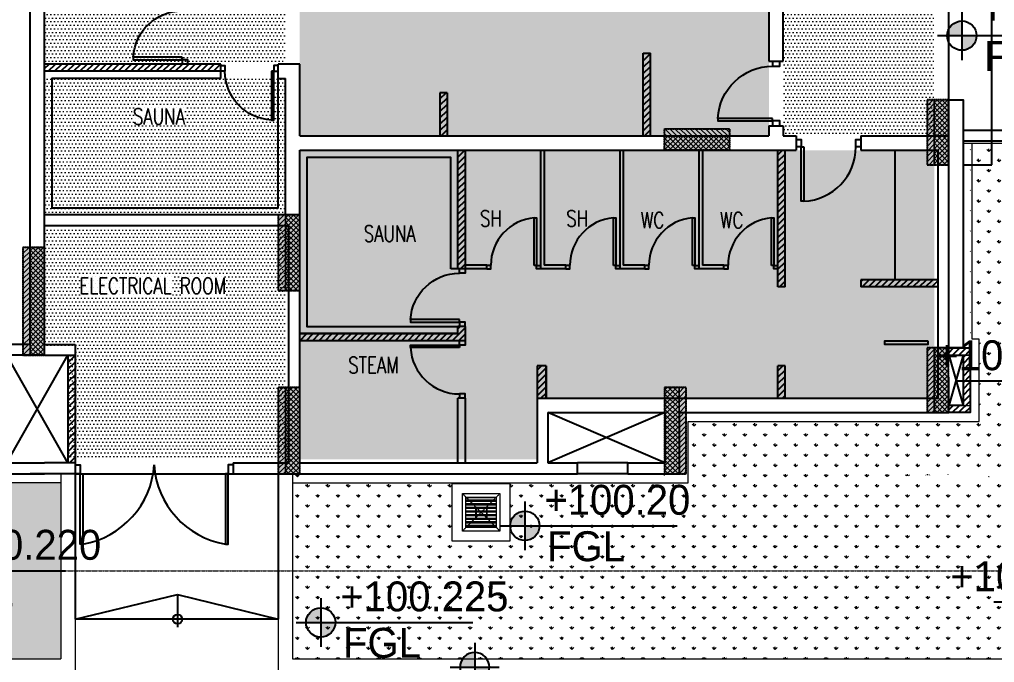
# Model space of a CAD drawing. Header units: millimetres. Extents: x 7964926 to 16080295, y -6277184 to -2986664.
# Drawn here: x 8075113 to 8088674, y -3138886 to -3129940 of the extents above; entities that cross this region are included whole.
import ezdxf

# ---------------------------------------------------------------- set-up
doc = ezdxf.new("R2010")
doc.units = ezdxf.units.MM
doc.header["$LTSCALE"] = 2000
doc.header["$MEASUREMENT"] = 0
for name, pattern in [('( Hidden )', [0.375, 0.25, -0.125]), ('1', [0, 0, 0]), ('DASHED2', [0.375, 0.25, -0.125]), ('HIDDEN', [0.375, 0.25, -0.125])]:
    doc.linetypes.add(name, pattern=pattern)
for name, color, linetype in [('a-AC units', 7, 'Continuous'), ('a-col', 8, 'DASHED2'), ('a-cutout', 8, 'Continuous'), ('a-door', 8, 'Continuous'), ('a-ele 1', 8, 'Continuous'), ('a-glazing', 5, 'Continuous'), ('a-hat col', 252, 'Continuous'), ('a-hatch', 8, 'Continuous'), ('a-hatch wall', 8, 'Continuous'), ('a-stair', 1, 'Continuous'), ('a-text m', 8, 'Continuous'), ('a-wall', 8, 'Continuous'), ('a-wall @100', 252, 'Continuous'), ('a-wall @150', 32, 'Continuous'), ('L-FL', 7, 'Continuous')]:
    doc.layers.add(name, color=color, linetype=linetype)
for name, color, linetype, lineweight in [('L-CHAMBERS', 50, 'Continuous', 5), ('L-CORECUT', 4, 'Continuous', 5), ('L-ELE 1', 24, 'Continuous', 20), ('L-ELE 2', 30, 'Continuous', 15), ('L-ELE 4', 27, 'Continuous', 9), ('L-Paver 400x400', 250, '1', 13), ('L-SHRUBS', 96, 'Continuous', 18), ('STR-Balcony', 250, 'Continuous', 15), ('STR-Capital', 8, 'Continuous', 15), ('STR-Column', 250, 'Continuous', 15), ('STR-Column Hatch', 250, 'Continuous', 15), ('STR-RCC Up Stand', 250, 'Continuous', 15)]:
    doc.layers.add(name, color=color, linetype=linetype, lineweight=lineweight)
doc.styles.add('a-100 txt m', font='romans.shx', dxfattribs={"width": 0.75, "height": 300})
doc.styles.add('Century Gothic', font='GOTHIC.TTF')
doc.styles.get("Standard").update_dxf_attribs({"font": 'romans.shx', "width": 0.75})
pattern_1 = [(45, (1424320.437, 166168.526), (-44.1941738, 44.1941738), [])]
pattern_2 = [(0, (5508973.427, -3585719.17), (25, 50), [0, -50])]
pattern_3 = [(45, (5567526.44, -3630498.786), (-35.3553391, 35.3553391), []), (135, (5567526.44, -3630498.786), (-35.3553391, -35.3553391), [])]
pattern_4 = [(45, (5563976.44, -3631448.786), (-35.3553391, 35.3553391), []), (135, (5563976.44, -3631448.786), (-35.3553391, -35.3553391), [])]
pattern_5 = [(45, (5576551.44, -3628898.786), (-35.3553391, 35.3553391), []), (135, (5576551.44, -3628898.786), (-35.3553391, -35.3553391), [])]
pattern_6 = [(45, (5576551.44, -3632248.786), (-35.3553391, 35.3553391), []), (135, (5576551.44, -3632248.786), (-35.3553391, -35.3553391), [])]
pattern_7 = [(45, (5572801.44, -3633098.786), (-35.3553391, 35.3553391), []), (135, (5572801.44, -3633098.786), (-35.3553391, -35.3553391), [])]
pattern_8 = [(45, (5567526.44, -3633098.786), (-35.3553391, 35.3553391), []), (135, (5567526.44, -3633098.786), (-35.3553391, -35.3553391), [])]
pattern_9 = [(315, (7587247.237, -620275.35), (35.3553391, 35.3553391), []), (45, (7587247.237, -620275.35), (-35.3553391, 35.3553391), [])]
pattern_10 = [(45, (5590363.427, -3520768.836), (-35.3553391, 35.3553391), [])]
pattern_11 = [(45, (5590363.427, -3524118.836), (-35.3553391, 35.3553391), [])]
pattern_12 = [(45, (5586913.427, -3524968.836), (-35.3553391, 35.3553391), [])]
pattern_13 = [(45, (5581338.427, -3524968.836), (-35.3553391, 35.3553391), [])]
pattern_14 = [(45, (5581338.427, -3522368.836), (-35.3553391, 35.3553391), [])]
pattern_15 = [(45, (5577788.427, -3523318.836), (-35.3553391, 35.3553391), [])]
pattern_16 = [(315, (7695377.187, -634087.335), (35.3553391, 35.3553391), [])]

# ---------------------------------------------------------------- blocks, each defined once
blk = doc.blocks.new('basement - column')
at = {"layer": 'a-hat col'}
h = blk.add_hatch(color=256, dxfattribs=at)
h.dxf.hatch_style = 1
h.paths.add_polyline_path([(99950, -44999), (99650, -44999), (99650, -45899), (99950, -45899)])
h = blk.add_hatch(color=256, dxfattribs=at)
h.dxf.hatch_style = 1
h.paths.add_polyline_path([(96000, -45399), (96900, -45399), (96900, -45699), (96000, -45699)])
h = blk.add_hatch(color=256, dxfattribs=at)
h.dxf.hatch_style = 1
h.paths.add_polyline_path([(90925, -46599), (90625, -46599), (90625, -47649), (90925, -47649)])
h = blk.add_hatch(color=256, dxfattribs=at)
h.dxf.hatch_style = 1
h.paths.add_polyline_path([(87375, -47049), (87075, -47049), (87075, -48549), (87375, -48549)])
h = blk.add_hatch(color=256, dxfattribs=at)
h.dxf.hatch_style = 1
h.paths.add_polyline_path([(99950, -48449), (99650, -48449), (99650, -49349), (99950, -49349)])
h = blk.add_hatch(color=256, dxfattribs=at)
h.dxf.hatch_style = 1
h.paths.add_polyline_path([(90925, -48999), (90625, -48999), (90625, -50199), (90925, -50199)])
h = blk.add_hatch(color=256, dxfattribs=at)
h.dxf.hatch_style = 1
h.paths.add_polyline_path([(96300, -48999), (96000, -48999), (96000, -50199), (96300, -50199)])
at = {"layer": 'a-col', "linetype": 'DASHED2', "ltscale": 0.001}
for points in [[(99650, -45899), (99950, -45899), (99950, -44999), (99650, -44999)], [(96000, -45399), (96900, -45399), (96900, -45699), (96000, -45699)], [(90625, -47649), (90925, -47649), (90925, -46599), (90625, -46599)], [(87075, -48549), (87375, -48549), (87375, -47049), (87075, -47049)], [(99650, -49349), (99950, -49349), (99950, -48449), (99650, -48449)], [(90625, -50199), (90925, -50199), (90925, -48999), (90625, -48999)], [(96000, -50199), (96300, -50199), (96300, -48999), (96000, -48999)]]:
    blk.add_lwpolyline(points, close=True, dxfattribs=at)
blk = doc.blocks.new('finish lvl')
h = blk.add_hatch(color=256)
edge = h.paths.add_edge_path()
edge.add_ellipse((0.0378, 0.003), major_axis=(-0.0305, 0.0305), ratio=1, start_angle=-45, end_angle=45)
edge.add_line((-0.0053, 0.003), (0.0378, 0.003))
edge.add_line((0.0378, 0.003), (0.0378, 0.0461))
edge = h.paths.add_edge_path()
edge.add_ellipse((0.0378, 0.003), major_axis=(-0.0305, 0.0305), ratio=1, start_angle=135, end_angle=225)
edge.add_line((0.0809, 0.003), (0.0378, 0.003))
edge.add_line((0.0378, 0.003), (0.0378, -0.0401))
for p, q in [((0.0378, 0.0748), (0.0378, -0.0688)), ((-0.034, 0.003), (0.4857, 0.003))]:
    blk.add_line(p, q)
blk.add_ellipse((0.0378, 0.003), major_axis=(-0.0305, 0.0305), ratio=1, start_param=1.570796326794534, end_param=7.85398163397412)
at = {"layer": 'L-FL'}
for tag, p in [('%%P0.00', (0.1256, 0.0357)), ('FIN.LVL.', (0.1075, -0.103))]:
    blk.add_attdef(tag, p, '', height=0.08, dxfattribs=at)
blk = doc.blocks.new('electrical room_2.2m')
at = {"layer": 'a-door'}
for points in [[(0, 0), (71, 0), (71, -122), (0, -122)], [(2200, 0), (2129, 0), (2129, -122), (2200, -122)]]:
    blk.add_lwpolyline(points, dxfattribs=at)
for points in [[(107, -122), (107, -1100), (71, -1100), (71, -122)], [(2093, -122), (2093, -1100), (2129, -1100), (2129, -122)]]:
    blk.add_lwpolyline(points, close=True, dxfattribs=at)
for centre, radius, start, end in [((-89, 75), 1191, 279.4634, 356.4294), ((2289, 75), 1192, 183.5891, 260.5418)]:
    blk.add_arc(centre, radius, start, end, dxfattribs=at)
blk = doc.blocks.new('DOOR750')
at = {"layer": 'a-door'}
blk.add_lwpolyline([(90025, -229812), (90025, -229150), (90058, -229150), (90058, -229812)], close=True, dxfattribs=at)
for points in [[(89364, -229862), (89420, -229862), (89420, -229812), (89364, -229812)], [(90114, -229862), (90058, -229862), (90058, -229812), (90114, -229812)]]:
    blk.add_lwpolyline(points, dxfattribs=at)
blk.add_arc((90084, -229810), 663, 95.0581, 180.0934, dxfattribs=at)
blk = doc.blocks.new('*U161')
blk.add_line((70, 0), (70, 0))
blk.add_lwpolyline([(795, 100), (795, 859), (830, 859), (830, 100)], close=True)
for points in [[(0, 100), (70, 100), (70, 0), (0, 0)], [(900, 0), (830, 0), (830, 100), (900, 100)]]:
    blk.add_lwpolyline(points)
blk.add_arc((830, 100), 760, 92.6396, 180)
blk = doc.blocks.new('*U163')
blk.add_line((70, 0), (70, 0))
blk.add_lwpolyline([(795, 100), (795, 859), (830, 859), (830, 100)], close=True)
for points in [[(0, 100), (70, 100), (70, 0), (0, 0)], [(900, 0), (830, 0), (830, 100), (900, 100)]]:
    blk.add_lwpolyline(points)
blk.add_arc((830, 100), 760, 92.6396, 180)
blk = doc.blocks.new('*U165')
blk.add_lwpolyline([(705, 80), (705, 759), (740, 759), (740, 80)], close=True)
for points in [[(0, 0), (60, 0), (60, 80), (0, 80)], [(800, 0), (740, 0), (740, 80), (800, 80)]]:
    blk.add_lwpolyline(points)
blk.add_arc((743, 78), 683, 93.153, 179.7973)
blk = doc.blocks.new('block 2')
at = {"layer": 'a-hatch wall'}
h = blk.add_hatch(dxfattribs=at)
h.set_pattern_fill('ANSI31', color=256, scale=500)
h.set_pattern_definition(pattern_1)
h.paths.add_polyline_path([(8161471, -2893755), (8161371, -2893755), (8161371, -2894905), (8161471, -2894905)])
h = blk.add_hatch(dxfattribs=at)
h.set_pattern_fill('ANSI31', color=256, scale=500)
h.set_pattern_definition(pattern_1)
h.paths.add_polyline_path([(8155494, -2893905), (8153044, -2893905), (8153044, -2894005), (8155494, -2894005)])
h = blk.add_hatch(dxfattribs=at)
h.set_pattern_fill('ANSI31', color=256, scale=500)
h.set_pattern_definition(pattern_1)
h.paths.add_polyline_path([(8158644, -2894305), (8158544, -2894305), (8158544, -2894455), (8158544, -2894455), (8158544, -2894905), (8158644, -2894905)])
h = blk.add_hatch(dxfattribs=at)
h.set_pattern_fill('ANSI31', color=256, scale=500)
h.set_pattern_definition(pattern_1)
h.paths.add_polyline_path([(8158894, -2895105), (8158794, -2895105), (8158794, -2896755), (8158894, -2896755)])
h = blk.add_hatch(dxfattribs=at)
h.set_pattern_fill('ANSI31', color=256, scale=500)
h.set_pattern_definition(pattern_1)
h.paths.add_polyline_path([(8163344, -2895105), (8163244, -2895105), (8163244, -2897005), (8163344, -2897005)])
h = blk.add_hatch(dxfattribs=at)
h.set_pattern_fill('ANSI31', color=256, scale=500)
h.set_pattern_definition(pattern_1)
h.paths.add_polyline_path([(8165469, -2896905), (8164399, -2896905), (8164399, -2897005), (8165469, -2897005)])
h = blk.add_hatch(dxfattribs=at)
h.set_pattern_fill('ANSI31', color=256, scale=500)
h.set_pattern_definition(pattern_1)
h.paths.add_polyline_path([(8158894, -2897555), (8158794, -2897555), (8158794, -2897655), (8156594, -2897655), (8156594, -2897755), (8158894, -2897755)])
h = blk.add_hatch(dxfattribs=at)
h.set_pattern_fill('ANSI31', color=256, scale=500)
h.set_pattern_definition(pattern_1)
h.paths.add_polyline_path([(8153469, -2897955), (8153369, -2897955), (8153369, -2899455), (8153469, -2899455)])
h = blk.add_hatch(dxfattribs=at)
h.set_pattern_fill('ANSI31', color=256, scale=500)
h.set_pattern_definition(pattern_1)
h.paths.add_polyline_path([(8165919, -2897855), (8165619, -2897855), (8165619, -2897955), (8165819, -2897955), (8165819, -2898655), (8165619, -2898655), (8165619, -2898755), (8165919, -2898755)])
h = blk.add_hatch(dxfattribs=at)
h.set_pattern_fill('ANSI31', color=256, scale=500)
h.set_pattern_definition(pattern_1)
h.paths.add_polyline_path([(8160019, -2898105), (8159894, -2898105), (8159894, -2898555), (8160019, -2898555)])
h = blk.add_hatch(dxfattribs=at)
h.set_pattern_fill('ANSI31', color=256, scale=500)
h.set_pattern_definition(pattern_1)
h.paths.add_polyline_path([(8163344, -2898105), (8163244, -2898105), (8163244, -2898555), (8163344, -2898555)])
at = {"layer": 'a-col'}
for p, q in [((8165619, -2897855), (8165419, -2897855)), ((8165419, -2897855), (8165419, -2898755)), ((8165619, -2898755), (8165619, -2897855)), ((8165419, -2898755), (8165619, -2898755))]:
    blk.add_line(p, q, dxfattribs=at)
at = {"layer": 'a-cutout', "linetype": 'HIDDEN', "ltscale": 1000}
for p, q in [((8152519, -2899455), (8153369, -2897955)), ((8153369, -2899455), (8152519, -2897955)), ((8165619, -2897955), (8165819, -2898655)), ((8165819, -2897955), (8165619, -2898655)), ((8161669, -2898755), (8160044, -2899455)), ((8161669, -2899455), (8160044, -2898755))]:
    blk.add_line(p, q, dxfattribs=at)
at = {"layer": 'a-door'}
for p, q in [((8161156, -2899455), (8160456, -2899455)), ((8161156, -2899605), (8160456, -2899605))]:
    blk.add_line(p, q, dxfattribs=at)
at = {"layer": 'a-ele 1'}
for p, q in [((8165619, -2894405), (8165619, -2891555)), ((8165619, -2896393), (8165619, -2895305)), ((8165819, -2895505), (8165819, -2897855))]:
    blk.add_line(p, q, dxfattribs=at)
blk.add_lwpolyline([(8165619, -2894405), (8165819, -2894405), (8165819, -2897855), (8165619, -2897855)], close=True, dxfattribs=at)
at = {"layer": 'a-stair', "color": 8}
for p, q in [((8166219, -2895305), (8166219, -2891555)), ((8165819, -2895305), (8166219, -2895305)), ((8153469, -2899605), (8153469, -2901630)), ((8156294, -2899605), (8156294, -2901630)), ((8153469, -2901630), (8154894, -2901286)), ((8154894, -2901286), (8156294, -2901630)), ((8154894, -2901286), (8154894, -2901738)), ((8156294, -2901630), (8153469, -2901630))]:
    blk.add_line(p, q, dxfattribs=at)
at = {"layer": 'a-stair'}
blk.add_circle((8154894, -2901630), 65, dxfattribs=at)
at = {"layer": 'a-wall'}
for p, q in [((8163319, -2893866), (8163319, -2890805)), ((8152844, -2897805), (8152844, -2891005)), ((8153044, -2897955), (8153044, -2891155)), ((8163119, -2892555), (8163119, -2893866)), ((8161371, -2893755), (8161471, -2893755)), ((8161371, -2894905), (8161371, -2893755)), ((8161471, -2894905), (8161471, -2893755)), ((8163119, -2893866), (8163319, -2893866)), ((8155494, -2893905), (8153044, -2893905)), ((8155494, -2894005), (8153044, -2894005)), ((8155494, -2894005), (8155494, -2893905)), ((8156594, -2893905), (8156294, -2893905)), ((8156294, -2894105), (8156294, -2893905)), ((8156594, -2894905), (8156594, -2893905)), ((8156294, -2894105), (8156394, -2894105)), ((8156394, -2896005), (8156394, -2894105)), ((8158644, -2894305), (8158544, -2894305)), ((8158544, -2894305), (8158544, -2894905)), ((8158644, -2894305), (8158644, -2894905)), ((8163119, -2894766), (8163119, -2894905)), ((8163119, -2894766), (8163319, -2894766)), ((8163119, -2894766), (8163119, -2894766)), ((8163319, -2894766), (8163319, -2894905)), ((8156594, -2894905), (8163119, -2894905)), ((8163319, -2894905), (8163499, -2894905)), ((8163499, -2894905), (8163499, -2895105)), ((8164399, -2894905), (8165619, -2894905)), ((8164399, -2894905), (8164399, -2895105)), ((8156594, -2899455), (8156594, -2895105)), ((8156594, -2895105), (8158794, -2895105)), ((8156594, -2895105), (8163499, -2895105)), ((8158794, -2896755), (8158794, -2895105)), ((8163244, -2897005), (8163244, -2895105)), ((8163344, -2897005), (8163344, -2895105)), ((8164399, -2895105), (8165469, -2895105)), ((8165469, -2895105), (8165469, -2898555)), ((8156594, -2896005), (8153044, -2896005)), ((8156444, -2896155), (8153044, -2896155)), ((8156444, -2899455), (8156444, -2896155)), ((8158894, -2896755), (8158794, -2896755)), ((8163344, -2897005), (8163244, -2897005)), ((8164399, -2896905), (8164399, -2897005)), ((8165469, -2896905), (8164399, -2896905)), ((8165469, -2897005), (8164399, -2897005)), ((8158894, -2897555), (8158794, -2897555)), ((8158794, -2897655), (8158794, -2897555)), ((8158894, -2897555), (8158894, -2897755)), ((8158794, -2897655), (8156594, -2897655)), ((8156594, -2897655), (8158794, -2897655)), ((8152844, -2897805), (8152156, -2897805)), ((8153044, -2897805), (8153469, -2897805)), ((8153469, -2897805), (8153469, -2899605)), ((8158894, -2897755), (8156594, -2897755)), ((8153044, -2897955), (8152156, -2897955)), ((8153044, -2897955), (8153469, -2897955)), ((8153369, -2897955), (8153369, -2899455)), ((8165619, -2897955), (8165819, -2897955)), ((8165819, -2897955), (8165819, -2898655)), ((8159894, -2898105), (8159894, -2898555)), ((8160019, -2898105), (8159894, -2898105)), ((8160019, -2898555), (8160019, -2898105)), ((8163344, -2898105), (8163244, -2898105)), ((8163244, -2898555), (8163244, -2898105)), ((8163344, -2898555), (8163344, -2898105)), ((8159894, -2898555), (8160469, -2898555)), ((8159894, -2898555), (8159894, -2899455)), ((8160469, -2898555), (8165469, -2898555)), ((8160044, -2898755), (8160469, -2898755)), ((8160044, -2898755), (8160044, -2899455)), ((8160469, -2898755), (8161669, -2898755)), ((8160469, -2898755), (8161669, -2898755)), ((8161669, -2898755), (8161669, -2899455)), ((8161869, -2898755), (8161869, -2899605)), ((8161869, -2898755), (8165619, -2898755)), ((8165819, -2898655), (8165619, -2898655)), ((8152419, -2899455), (8153044, -2899455)), ((8153469, -2899455), (8153044, -2899455)), ((8155669, -2899455), (8156444, -2899455)), ((8155669, -2899455), (8155669, -2899605)), ((8156594, -2899455), (8159256, -2899455)), ((8159256, -2899455), (8159894, -2899455)), ((8160044, -2899455), (8160456, -2899455)), ((8160456, -2899605), (8160456, -2899455)), ((8161156, -2899455), (8161669, -2899455)), ((8161156, -2899605), (8161156, -2899455)), ((8152419, -2899605), (8153044, -2899605)), ((8153469, -2899605), (8152844, -2899605)), ((8155669, -2899605), (8156394, -2899605)), ((8156394, -2899605), (8159256, -2899605)), ((8159256, -2899605), (8160456, -2899605)), ((8161156, -2899605), (8161869, -2899605))]:
    blk.add_line(p, q, dxfattribs=at)
for points in [[(8158794, -2896755), (8158794, -2895105)], [(8158894, -2895105), (8158894, -2896755)], [(8165619, -2897855), (8165919, -2897855), (8165919, -2898755), (8165619, -2898755)], [(8158794, -2899455), (8158794, -2898555)]]:
    blk.add_lwpolyline(points, dxfattribs=at)
at = {"layer": 'a-wall @100'}
for p, q in [((8159944, -2895105), (8159944, -2896705)), ((8159944, -2895105), (8159944, -2896755)), ((8159994, -2895105), (8159994, -2896705)), ((8161044, -2895105), (8161044, -2896705)), ((8161044, -2895105), (8161044, -2896755)), ((8161094, -2895105), (8161094, -2896705)), ((8162144, -2895105), (8162144, -2896705)), ((8162144, -2895105), (8162144, -2896755)), ((8162194, -2895105), (8162194, -2896705)), ((8164869, -2895105), (8164869, -2896905)), ((8159194, -2896705), (8158894, -2896705)), ((8159194, -2896755), (8159194, -2896705)), ((8160294, -2896705), (8159994, -2896705)), ((8160294, -2896755), (8160294, -2896705)), ((8161394, -2896705), (8161094, -2896705)), ((8161394, -2896755), (8161394, -2896705)), ((8162494, -2896705), (8162194, -2896705)), ((8162494, -2896755), (8162494, -2896705)), ((8159194, -2896755), (8158894, -2896755)), ((8160294, -2896755), (8159944, -2896755)), ((8159984, -2896755), (8159969, -2896755)), ((8161394, -2896755), (8161024, -2896755)), ((8162494, -2896755), (8162144, -2896755)), ((8162184, -2896755), (8162169, -2896755)), ((8160019, -2898105), (8160019, -2898555)), ((8160019, -2898105), (8160019, -2898555)), ((8158894, -2898555), (8158794, -2898555)), ((8156594, -2899455), (8158244, -2899455))]:
    blk.add_line(p, q, dxfattribs=at)
blk.add_lwpolyline([(8165331, -2897755), (8165331, -2897805), (8164731, -2897805), (8164731, -2897755)], close=True, dxfattribs=at)
for points in [[(8158794, -2899455), (8158794, -2898555)], [(8158894, -2898555), (8158894, -2899455)]]:
    blk.add_lwpolyline(points, dxfattribs=at)
at = {"layer": 'a-wall @150'}
for p, q in [((8155494, -2894105), (8155494, -2894005)), ((8158794, -2896755), (8158694, -2896755))]:
    blk.add_line(p, q, dxfattribs=at)
at = {"layer": 'a-wall @150', "color": 8}
for points in [[(8155494, -2894105), (8153144, -2894105), (8153144, -2895905), (8156294, -2895905), (8156294, -2894105)], [(8158694, -2896755), (8158694, -2895205), (8156694, -2895205), (8156694, -2897555), (8158794, -2897555)]]:
    blk.add_lwpolyline(points, dxfattribs=at)
at = {"layer": 'a-door'}
for name, p, xscale, rotation in [('*U165', (8155038, -2893105), -1.000000000000002, 90), ('*U161', (8163269, -2893866), -1.000000000000002, 90), ('*U165', (8155494, -2893925), -1, 180), ('*U165', (8158894, -2896755), -1.000000000000002, 90)]:
    blk.add_blockref(name, p, dxfattribs=dict(at, xscale=xscale, rotation=rotation))
for name, p, rotation in [('*U163', (8164399, -2894955), 180), ('*U165', (8158894, -2898555), 90)]:
    blk.add_blockref(name, p, dxfattribs=dict(at, rotation=rotation))
at = {"layer": 'a-glazing'}
for p in [(8069830, -2666894), (8070930, -2666894), (8072030, -2666894), (8073130, -2666894)]:
    blk.add_blockref('DOOR750', p, dxfattribs=at)
at = {"layer": 'a-hatch'}
blk.add_blockref('electrical room_2.2m', (8153469, -2899483), dxfattribs=at)
blk = doc.blocks.new('CHAMBERS')
at = {"layer": 'L-Paver 400x400', "true_color": 0x636466}
h = blk.add_hatch(dxfattribs=at)
h.set_pattern_fill('ANSI32', color=251, scale=135, angle=315)
h.set_pattern_definition([(0, (0.48, 1.42), (1e-14, 50.625), []), (0, (17.355, -15.46), (1e-14, 50.625), [])])
h.paths.add_polyline_path([(7999084, -3148058), (7998664, -3148058), (7998664, -3148478), (7999084, -3148478)])
at = {"layer": 'L-CHAMBERS', "color": 42}
for points in [[(7999274, -3148668), (7998474, -3148668), (7998474, -3147868), (7999274, -3147868)], [(7999134, -3148528), (7998614, -3148528), (7998614, -3148008), (7999134, -3148008)], [(7999084, -3148478), (7998664, -3148478), (7998664, -3148058), (7999084, -3148058)]]:
    blk.add_lwpolyline(points, close=True, dxfattribs=at)
at = {"layer": 'L-Paver 400x400', "color": 251, "linetype": '( Hidden )', "ltscale": 0.005, "true_color": 0x636466}
for p, q in [((7998614, -3148008), (7999134, -3148528)), ((7998614, -3148528), (7999134, -3148008))]:
    blk.add_line(p, q, dxfattribs=at)

msp = doc.modelspace()

# ---------------------------------------------------------------- hatches: boundary and pattern name
at = {"layer": 'L-SHRUBS'}
h = msp.add_hatch(dxfattribs=at)
h.set_pattern_fill('GRASS', color=256, scale=200)
h.paths.add_polyline_path([(8088461.1, -3135535), (8088336.3, -3135535), (8088336.3, -3136260), (8090236.1, -3136260), (8090236.1, -3131660), (8088336.3, -3131660), (8088336.3, -3134385), (8088461.1, -3134385)])
h = msp.add_hatch(dxfattribs=at)
h.set_pattern_fill('GRASS', color=256, scale=200)
h.paths.add_polyline_path([(8084086.1, -3136385), (8090411.1, -3136260), (8090411.1, -3138285), (8084086.1, -3138285)])
h.paths.add_polyline_path([(8088336.3, -3135535), (8084411.3, -3135535), (8084411.3, -3136385), (8088336.3, -3136260)])
h = msp.add_hatch(dxfattribs=at)
h.set_pattern_fill('GRASS', color=256, scale=200)
h.paths.add_polyline_path([(8071911.3, -3136262.2), (8072011.2, -3136260), (8071911.3, -3136260)])
edge = h.paths.add_edge_path()
edge.add_line((8075686.3, -3136385), (8071911.3, -3136385))
edge.add_line((8071911.3, -3136385), (8071911.3, -3138285))
edge.add_line((8071911.3, -3138285), (8062491.8, -3138285.8))
edge.add_arc((8063780.2, -3137049.1), 1785.8, 223.82513, 270.19278)
edge.add_line((8063786.3, -3138835), (8075686.3, -3138835))
edge.add_line((8075686.3, -3138835), (8075686.3, -3136385))
h.paths.add_polyline_path([(8074223.1, -3137196), (8073423.1, -3137196), (8073423.1, -3136396), (8074223.1, -3136396)], flags=16)
h = msp.add_hatch(dxfattribs=at)
h.set_pattern_fill('GRASS', color=256, scale=200)
h.paths.add_polyline_path([(8081933.5, -3136397.4), (8081933.5, -3137196), (8081133.5, -3137196), (8081133.5, -3136397.4)], flags=16)
h.paths.add_polyline_path([(8084086.3, -3136260), (8084071, -3136396), (8078996, -3136396), (8079011.2, -3136260), (8078911.2, -3136260), (8078911.2, -3138835), (8090111.3, -3138835), (8090111.3, -3138285), (8084086.3, -3138285)])
at = {"layer": 'STR-Balcony', "linetype": 'Continuous'}
h = msp.add_hatch(dxfattribs=at)
h.set_pattern_fill('DOTS', color=256, scale=800, style=0)
h.set_pattern_definition(pattern_2)
h.paths.add_polyline_path([(8075461.1, -3130560), (8078811.1, -3130560), (8078811.1, -3129210), (8075461.1, -3129210)])
h = msp.add_hatch(dxfattribs=at)
h.set_pattern_fill('DOTS', color=256, scale=800, style=0)
h.set_pattern_definition(pattern_2)
h.paths.add_polyline_path([(8075461.1, -3130560), (8078811.1, -3130560), (8078811.1, -3129210), (8075461.1, -3129210)])
h = msp.add_hatch(dxfattribs=at)
h.set_pattern_fill('DOTS', color=256, scale=800, style=0)
h.set_pattern_definition(pattern_2)
h.paths.add_polyline_path([(8085536.1, -3129210), (8079011.1, -3129210), (8079011.1, -3131560), (8085536.1, -3131560)])
h = msp.add_hatch(dxfattribs=at)
h.set_pattern_fill('DOTS', color=256, scale=800, style=0)
h.set_pattern_definition(pattern_2)
h.paths.add_polyline_path([(8085536.1, -3129210), (8079011.1, -3129210), (8079011.1, -3131560), (8085536.1, -3131560)])
h = msp.add_hatch(dxfattribs=at)
h.set_pattern_fill('DOTS', color=256, scale=800, style=0)
h.set_pattern_definition(pattern_2)
h.paths.add_polyline_path([(8087836.1, -3129210), (8085736.1, -3129210), (8085736.1, -3131560), (8087836.1, -3131560)])
h = msp.add_hatch(dxfattribs=at)
h.set_pattern_fill('DOTS', color=256, scale=800, style=0)
h.set_pattern_definition(pattern_2)
h.paths.add_polyline_path([(8087836.1, -3129210), (8085736.1, -3129210), (8085736.1, -3131560), (8087836.1, -3131560)])
h = msp.add_hatch(dxfattribs=at)
h.set_pattern_fill('DOTS', color=256, scale=800, style=0)
h.set_pattern_definition(pattern_2)
h.paths.add_polyline_path([(8075461.1, -3130760), (8078811.1, -3130760), (8078811.1, -3132660), (8075461.1, -3132660)])
h = msp.add_hatch(dxfattribs=at)
h.set_pattern_fill('DOTS', color=256, scale=800, style=0)
h.set_pattern_definition(pattern_2)
h.paths.add_polyline_path([(8075461.1, -3130760), (8078811.1, -3130760), (8078811.1, -3132660), (8075461.1, -3132660)])
h = msp.add_hatch(dxfattribs=at)
h.set_pattern_fill('DOTS', color=256, scale=800, style=0)
h.set_pattern_definition(pattern_2)
h.paths.add_polyline_path([(8079011.1, -3136060), (8082311.1, -3136060), (8082311.1, -3135210), (8079011.1, -3135210)])
h.paths.add_polyline_path([(8079011.1, -3131760), (8087836.1, -3131760), (8087836.1, -3135210), (8079011.1, -3135210)])
h = msp.add_hatch(dxfattribs=at)
h.set_pattern_fill('DOTS', color=256, scale=800, style=0)
h.set_pattern_definition(pattern_2)
h.paths.add_polyline_path([(8079011.1, -3136060), (8082311.1, -3136060), (8082311.1, -3135210), (8079011.1, -3135210)])
h.paths.add_polyline_path([(8079011.1, -3131760), (8087836.1, -3131760), (8087836.1, -3135210), (8079011.1, -3135210)])
h = msp.add_hatch(dxfattribs=at)
h.set_pattern_fill('DOTS', color=256, scale=800, style=0)
h.set_pattern_definition(pattern_2)
h.paths.add_polyline_path([(8075461.1, -3132860), (8078811.1, -3132860), (8078811.1, -3134410), (8075461.1, -3134410)])
h = msp.add_hatch(dxfattribs=at)
h.set_pattern_fill('DOTS', color=256, scale=800, style=0)
h.set_pattern_definition(pattern_2)
h.paths.add_polyline_path([(8075461.1, -3132860), (8078811.1, -3132860), (8078811.1, -3134475.1), (8075461.1, -3134475.1)])
h = msp.add_hatch(dxfattribs=at)
h.set_pattern_fill('DOTS', color=256, scale=800, style=0)
h.set_pattern_definition(pattern_2)
h.paths.add_polyline_path([(8078811.1, -3134468), (8075886.3, -3134468), (8075886.3, -3136060), (8078811.1, -3136060)])
h = msp.add_hatch(dxfattribs=at)
h.set_pattern_fill('DOTS', color=256, scale=800, style=0)
h.set_pattern_definition(pattern_2)
h.paths.add_polyline_path([(8078811.1, -3134610), (8075786.1, -3134610), (8075786.1, -3136060), (8078811.1, -3136060)])
at = {"layer": 'STR-Column Hatch'}
h = msp.add_hatch(dxfattribs=at)
h.set_pattern_fill('ANSI31', color=250, scale=400)
h.set_pattern_definition(pattern_10)
h.paths.add_polyline_path([(8087736.1, -3131960), (8087836.1, -3131960), (8087836.1, -3131060), (8087736.1, -3131060)])
h = msp.add_hatch(dxfattribs=at)
h.set_pattern_fill('ANSI31', color=250, scale=400)
h.set_pattern_definition(pattern_10)
h.paths.add_polyline_path([(8087736.1, -3131960), (8087836.1, -3131960), (8087836.1, -3131060), (8087736.1, -3131060)])
h = msp.add_hatch(dxfattribs=at)
h.set_pattern_fill('ANSI37', color=250, scale=400)
h.set_pattern_definition(pattern_5)
h.paths.add_polyline_path([(8087836.1, -3131960), (8088036.1, -3131960), (8088036.1, -3131060), (8087836.1, -3131060)])
h = msp.add_hatch(dxfattribs=at)
h.set_pattern_fill('ANSI37', color=250, scale=400)
h.set_pattern_definition(pattern_5)
h.paths.add_polyline_path([(8087836.1, -3131960), (8088036.1, -3131960), (8088036.1, -3131060), (8087836.1, -3131060)])
h = msp.add_hatch(dxfattribs=at)
h.set_pattern_fill('ANSI37', color=250, scale=400)
h.set_pattern_definition(pattern_5)
h.paths.add_polyline_path([(8087836.1, -3131960), (8088036.1, -3131960), (8088036.1, -3131060), (8087836.1, -3131060)])
h = msp.add_hatch(dxfattribs=at)
h.set_pattern_fill('ANSI37', color=250, scale=400)
h.set_pattern_definition(pattern_5)
h.paths.add_polyline_path([(8087836.1, -3131960), (8088036.1, -3131960), (8088036.1, -3131060), (8087836.1, -3131060)])
h = msp.add_hatch(dxfattribs=at)
h.set_pattern_fill('ANSI31', color=250, scale=400, angle=-90)
h.set_pattern_definition(pattern_16)
h.paths.add_polyline_path([(8084086.1, -3131460), (8084086.1, -3131560), (8084986.1, -3131560), (8084986.1, -3131460)])
h = msp.add_hatch(dxfattribs=at)
h.set_pattern_fill('ANSI31', color=250, scale=400, angle=-90)
h.set_pattern_definition(pattern_16)
h.paths.add_polyline_path([(8084086.1, -3131460), (8084086.1, -3131560), (8084986.1, -3131560), (8084986.1, -3131460)])
h = msp.add_hatch(dxfattribs=at)
h.set_pattern_fill('ANSI37', color=250, scale=400, angle=-90)
h.set_pattern_definition(pattern_9)
h.paths.add_polyline_path([(8084086.1, -3131560), (8084086.1, -3131760), (8084986.1, -3131760), (8084986.1, -3131560)])
h = msp.add_hatch(dxfattribs=at)
h.set_pattern_fill('ANSI37', color=250, scale=400, angle=-90)
h.set_pattern_definition(pattern_9)
h.paths.add_polyline_path([(8084086.1, -3131560), (8084086.1, -3131760), (8084986.1, -3131760), (8084986.1, -3131560)])
h = msp.add_hatch(dxfattribs=at)
h.set_pattern_fill('ANSI37', color=250, scale=400, angle=-90)
h.set_pattern_definition(pattern_9)
h.paths.add_polyline_path([(8084086.1, -3131560), (8084086.1, -3131760), (8084986.1, -3131760), (8084986.1, -3131560)])
h = msp.add_hatch(dxfattribs=at)
h.set_pattern_fill('ANSI37', color=250, scale=400, angle=-90)
h.set_pattern_definition(pattern_9)
h.paths.add_polyline_path([(8084086.1, -3131560), (8084086.1, -3131760), (8084986.1, -3131760), (8084986.1, -3131560)])
h = msp.add_hatch(dxfattribs=at)
h.set_pattern_fill('ANSI31', color=250, scale=400)
h.set_pattern_definition(pattern_14)
h.paths.add_polyline_path([(8078711.1, -3133710), (8078811.1, -3133710), (8078811.1, -3132660), (8078711.1, -3132660)])
h = msp.add_hatch(dxfattribs=at)
h.set_pattern_fill('ANSI31', color=250, scale=400)
h.set_pattern_definition(pattern_14)
h.paths.add_polyline_path([(8078711.1, -3133710), (8078811.1, -3133710), (8078811.1, -3132660), (8078711.1, -3132660)])
h = msp.add_hatch(dxfattribs=at)
h.set_pattern_fill('ANSI37', color=250, scale=400)
h.set_pattern_definition(pattern_3)
h.paths.add_polyline_path([(8078811.1, -3133710), (8079011.1, -3133710), (8079011.1, -3132660), (8078811.1, -3132660)])
h = msp.add_hatch(dxfattribs=at)
h.set_pattern_fill('ANSI37', color=250, scale=400)
h.set_pattern_definition(pattern_3)
h.paths.add_polyline_path([(8078811.1, -3133710), (8079011.1, -3133710), (8079011.1, -3132660), (8078811.1, -3132660)])
h = msp.add_hatch(dxfattribs=at)
h.set_pattern_fill('ANSI37', color=250, scale=400)
h.set_pattern_definition(pattern_3)
h.paths.add_polyline_path([(8078811.1, -3133710), (8079011.1, -3133710), (8079011.1, -3132660), (8078811.1, -3132660)])
h = msp.add_hatch(dxfattribs=at)
h.set_pattern_fill('ANSI37', color=250, scale=400)
h.set_pattern_definition(pattern_3)
h.paths.add_polyline_path([(8078811.1, -3133710), (8079011.1, -3133710), (8079011.1, -3132660), (8078811.1, -3132660)])
h = msp.add_hatch(dxfattribs=at)
h.set_pattern_fill('ANSI31', color=250, scale=400)
h.set_pattern_definition(pattern_15)
h.paths.add_polyline_path([(8075161.1, -3134610), (8075261.1, -3134610), (8075261.1, -3133110), (8075161.1, -3133110)])
h = msp.add_hatch(dxfattribs=at)
h.set_pattern_fill('ANSI31', color=250, scale=400)
h.set_pattern_definition(pattern_15)
h.paths.add_polyline_path([(8075161.1, -3134610), (8075261.1, -3134610), (8075261.1, -3133110), (8075161.1, -3133110)])
h = msp.add_hatch(dxfattribs=at)
h.set_pattern_fill('ANSI37', color=250, scale=400)
h.set_pattern_definition(pattern_4)
h.paths.add_polyline_path([(8075261.1, -3134610), (8075461.1, -3134610), (8075461.1, -3133110), (8075261.1, -3133110)])
h = msp.add_hatch(dxfattribs=at)
h.set_pattern_fill('ANSI37', color=250, scale=400)
h.set_pattern_definition(pattern_4)
h.paths.add_polyline_path([(8075261.1, -3134610), (8075461.1, -3134610), (8075461.1, -3133110), (8075261.1, -3133110)])
h = msp.add_hatch(dxfattribs=at)
h.set_pattern_fill('ANSI37', color=250, scale=400)
h.set_pattern_definition(pattern_4)
h.paths.add_polyline_path([(8075261.1, -3134610), (8075461.1, -3134610), (8075461.1, -3133110), (8075261.1, -3133110)])
h = msp.add_hatch(dxfattribs=at)
h.set_pattern_fill('ANSI37', color=250, scale=400)
h.set_pattern_definition(pattern_4)
h.paths.add_polyline_path([(8075261.1, -3134610), (8075461.1, -3134610), (8075461.1, -3133110), (8075261.1, -3133110)])
h = msp.add_hatch(dxfattribs=at)
h.set_pattern_fill('ANSI31', color=250, scale=400)
h.set_pattern_definition(pattern_11)
h.paths.add_polyline_path([(8087736.1, -3135410), (8087836.1, -3135410), (8087836.1, -3134510), (8087736.1, -3134510)])
h = msp.add_hatch(dxfattribs=at)
h.set_pattern_fill('ANSI31', color=250, scale=400)
h.set_pattern_definition(pattern_11)
h.paths.add_polyline_path([(8087736.1, -3135410), (8087836.1, -3135410), (8087836.1, -3134510), (8087736.1, -3134510)])
h = msp.add_hatch(dxfattribs=at)
h.set_pattern_fill('ANSI37', color=250, scale=400)
h.set_pattern_definition(pattern_6)
h.paths.add_polyline_path([(8087836.1, -3135410), (8088036.1, -3135410), (8088036.1, -3134510), (8087836.1, -3134510)])
h = msp.add_hatch(dxfattribs=at)
h.set_pattern_fill('ANSI37', color=250, scale=400)
h.set_pattern_definition(pattern_6)
h.paths.add_polyline_path([(8087836.1, -3135410), (8088036.1, -3135410), (8088036.1, -3134510), (8087836.1, -3134510)])
h = msp.add_hatch(dxfattribs=at)
h.set_pattern_fill('ANSI37', color=250, scale=400)
h.set_pattern_definition(pattern_6)
h.paths.add_polyline_path([(8087836.1, -3135410), (8088036.1, -3135410), (8088036.1, -3134510), (8087836.1, -3134510)])
h = msp.add_hatch(dxfattribs=at)
h.set_pattern_fill('ANSI37', color=250, scale=400)
h.set_pattern_definition(pattern_6)
h.paths.add_polyline_path([(8087836.1, -3135410), (8088036.1, -3135410), (8088036.1, -3134510), (8087836.1, -3134510)])
h = msp.add_hatch(dxfattribs=at)
h.set_pattern_fill('ANSI31', color=250, scale=400)
h.set_pattern_definition(pattern_13)
h.paths.add_polyline_path([(8078711.1, -3136260), (8078811.1, -3136260), (8078811.1, -3135060), (8078711.1, -3135060)])
h = msp.add_hatch(dxfattribs=at)
h.set_pattern_fill('ANSI31', color=250, scale=400)
h.set_pattern_definition(pattern_13)
h.paths.add_polyline_path([(8078711.1, -3136260), (8078811.1, -3136260), (8078811.1, -3135060), (8078711.1, -3135060)])
h = msp.add_hatch(dxfattribs=at)
h.set_pattern_fill('ANSI37', color=250, scale=400)
h.set_pattern_definition(pattern_8)
h.paths.add_polyline_path([(8078811.1, -3136260), (8079011.1, -3136260), (8079011.1, -3135060), (8078811.1, -3135060)])
h = msp.add_hatch(dxfattribs=at)
h.set_pattern_fill('ANSI37', color=250, scale=400)
h.set_pattern_definition(pattern_8)
h.paths.add_polyline_path([(8078811.1, -3136260), (8079011.1, -3136260), (8079011.1, -3135060), (8078811.1, -3135060)])
h = msp.add_hatch(dxfattribs=at)
h.set_pattern_fill('ANSI37', color=250, scale=400)
h.set_pattern_definition(pattern_8)
h.paths.add_polyline_path([(8078811.1, -3136260), (8079011.1, -3136260), (8079011.1, -3135060), (8078811.1, -3135060)])
h = msp.add_hatch(dxfattribs=at)
h.set_pattern_fill('ANSI37', color=250, scale=400)
h.set_pattern_definition(pattern_8)
h.paths.add_polyline_path([(8078811.1, -3136260), (8079011.1, -3136260), (8079011.1, -3135060), (8078811.1, -3135060)])
h = msp.add_hatch(dxfattribs=at)
h.set_pattern_fill('ANSI37', color=250, scale=400)
h.set_pattern_definition(pattern_7)
h.paths.add_polyline_path([(8084086.1, -3136260), (8084286.1, -3136260), (8084286.1, -3135060), (8084086.1, -3135060)])
h = msp.add_hatch(dxfattribs=at)
h.set_pattern_fill('ANSI37', color=250, scale=400)
h.set_pattern_definition(pattern_7)
h.paths.add_polyline_path([(8084086.1, -3136260), (8084286.1, -3136260), (8084286.1, -3135060), (8084086.1, -3135060)])
h = msp.add_hatch(dxfattribs=at)
h.set_pattern_fill('ANSI37', color=250, scale=400)
h.set_pattern_definition(pattern_7)
h.paths.add_polyline_path([(8084086.1, -3136260), (8084286.1, -3136260), (8084286.1, -3135060), (8084086.1, -3135060)])
h = msp.add_hatch(dxfattribs=at)
h.set_pattern_fill('ANSI37', color=250, scale=400)
h.set_pattern_definition(pattern_7)
h.paths.add_polyline_path([(8084086.1, -3136260), (8084286.1, -3136260), (8084286.1, -3135060), (8084086.1, -3135060)])
h = msp.add_hatch(dxfattribs=at)
h.set_pattern_fill('ANSI31', color=250, scale=400)
h.set_pattern_definition(pattern_12)
h.paths.add_polyline_path([(8084286.1, -3136260), (8084386.1, -3136260), (8084386.1, -3135060), (8084286.1, -3135060)])
h = msp.add_hatch(dxfattribs=at)
h.set_pattern_fill('ANSI31', color=250, scale=400)
h.set_pattern_definition(pattern_12)
h.paths.add_polyline_path([(8084286.1, -3136260), (8084386.1, -3136260), (8084386.1, -3135060), (8084286.1, -3135060)])

# ---------------------------------------------------------------- linework, layer by layer
at = {"layer": 'a-AC units', "color": 8}
for p, q in [((8088236.3, -3131480), (8089966.3, -3131480)), ((8088236.3, -3131630), (8089966.3, -3131630))]:
    msp.add_line(p, q, dxfattribs=at)
at = {"layer": 'a-ele 1', "lineweight": 25}
msp.add_line((8075886.3, -3136260), (8078086.3, -3136260), dxfattribs=at)
at = {"layer": 'a-wall'}
msp.add_line((8084286.3, -3135410), (8084286.3, -3136260), dxfattribs=at)
msp.add_line((8084286.3, -3135410), (8084286.3, -3136260), dxfattribs=at)
at = {"layer": 'L-CHAMBERS'}
msp.add_lwpolyline([(8075686.4, -3136385), (8066436.2, -3136385)], dxfattribs=at)
at = {"layer": 'L-CORECUT', "const_width": 25}
msp.add_lwpolyline([(8081462.6, -3136733.8), (8081612.6, -3136733.8), (8081612.6, -3136883.8), (8081462.6, -3136883.8)], close=True, dxfattribs=at)
msp.add_lwpolyline([(8081462.6, -3136733.8), (8081612.6, -3136733.8), (8081612.6, -3136883.8), (8081462.6, -3136883.8)], close=True, dxfattribs=at)
at = {"layer": 'L-ELE 1'}
for p, q in [((8075886.3, -3138285), (8075886.3, -3139035)), ((8078711.2, -3138285), (8078711.2, -3139035))]:
    msp.add_line(p, q, dxfattribs=at)
at = {"layer": 'L-ELE 2'}
for p, q in [((8088236.3, -3131660), (8090236.1, -3131660)), ((8075686.3, -3136260), (8075686.3, -3138835)), ((8078911.2, -3136260), (8078911.2, -3138835)), ((8063636.3, -3138835), (8075686.3, -3138835)), ((8078911.2, -3138835), (8090401.2, -3138835))]:
    msp.add_line(p, q, dxfattribs=at)
for points in [[(8075686.3, -3136260), (8066561.1, -3136260), (8066561.3, -3135410), (8062811.1, -3135410), (8062811.1, -3128085)], [(8078911.1, -3136385), (8084411.3, -3136385), (8084411.3, -3135535), (8088461.1, -3135535), (8088461.1, -3134385), (8088361.3, -3134385), (8088361.3, -3131660)], [(8088336.1, -3135410), (8088336.1, -3134510), (8088236.3, -3134510), (8088236.3, -3131660)], [(8078911.1, -3136260), (8084286.3, -3136260), (8084286.3, -3135410), (8088036.3, -3135410)], [(8075686.3, -3136385), (8066436, -3136385), (8066436.2, -3135535), (8062811.3, -3135535)]]:
    msp.add_lwpolyline(points, dxfattribs=at)
at = {"layer": 'L-ELE 4'}
for p, q in [((8075886.3, -3136260), (8075886.3, -3138135)), ((8078711.2, -3136260), (8078711.2, -3138135)), ((8075886.3, -3138285), (8078711.2, -3138285))]:
    msp.add_line(p, q, dxfattribs=at)
at = {"layer": 'STR-Capital', "linetype": 'HIDDEN', "ltscale": 0.005}
msp.add_line((8061811.1, -3137610), (8089236.1, -3137610), dxfattribs=at)
msp.add_line((8061811.1, -3137610), (8089236.1, -3137610), dxfattribs=at)
at = {"layer": 'STR-Column', "color": 8}
for points in [[(8087736.1, -3131960), (8087836.1, -3131960), (8087836.1, -3131060), (8087736.1, -3131060)], [(8087736.1, -3131960), (8087836.1, -3131960), (8087836.1, -3131060), (8087736.1, -3131060)], [(8087836.1, -3131960), (8088036.1, -3131960), (8088036.1, -3131060), (8087836.1, -3131060)], [(8087836.1, -3131960), (8088036.1, -3131960), (8088036.1, -3131060), (8087836.1, -3131060)], [(8087836.1, -3131960), (8088036.1, -3131960), (8088036.1, -3131060), (8087836.1, -3131060)], [(8087836.1, -3131960), (8088036.1, -3131960), (8088036.1, -3131060), (8087836.1, -3131060)], [(8084086.1, -3131460), (8084086.1, -3131560), (8084986.1, -3131560), (8084986.1, -3131460)], [(8084086.1, -3131460), (8084086.1, -3131560), (8084986.1, -3131560), (8084986.1, -3131460)], [(8084086.1, -3131560), (8084086.1, -3131760), (8084986.1, -3131760), (8084986.1, -3131560)], [(8084086.1, -3131560), (8084086.1, -3131760), (8084986.1, -3131760), (8084986.1, -3131560)], [(8084086.1, -3131560), (8084086.1, -3131760), (8084986.1, -3131760), (8084986.1, -3131560)], [(8084086.1, -3131560), (8084086.1, -3131760), (8084986.1, -3131760), (8084986.1, -3131560)], [(8078711.1, -3133710), (8078811.1, -3133710), (8078811.1, -3132660), (8078711.1, -3132660)], [(8078711.1, -3133710), (8078811.1, -3133710), (8078811.1, -3132660), (8078711.1, -3132660)], [(8078811.1, -3133710), (8079011.1, -3133710), (8079011.1, -3132660), (8078811.1, -3132660)], [(8078811.1, -3133710), (8079011.1, -3133710), (8079011.1, -3132660), (8078811.1, -3132660)], [(8078811.1, -3133710), (8079011.1, -3133710), (8079011.1, -3132660), (8078811.1, -3132660)], [(8078811.1, -3133710), (8079011.1, -3133710), (8079011.1, -3132660), (8078811.1, -3132660)], [(8075161.1, -3134610), (8075261.1, -3134610), (8075261.1, -3133110), (8075161.1, -3133110)], [(8075161.1, -3134610), (8075261.1, -3134610), (8075261.1, -3133110), (8075161.1, -3133110)], [(8075261.1, -3134610), (8075461.1, -3134610), (8075461.1, -3133110), (8075261.1, -3133110)], [(8075261.1, -3134610), (8075461.1, -3134610), (8075461.1, -3133110), (8075261.1, -3133110)], [(8075261.1, -3134610), (8075461.1, -3134610), (8075461.1, -3133110), (8075261.1, -3133110)], [(8075261.1, -3134610), (8075461.1, -3134610), (8075461.1, -3133110), (8075261.1, -3133110)], [(8087736.1, -3135410), (8087836.1, -3135410), (8087836.1, -3134510), (8087736.1, -3134510)], [(8087736.1, -3135410), (8087836.1, -3135410), (8087836.1, -3134510), (8087736.1, -3134510)], [(8087836.1, -3135410), (8088036.1, -3135410), (8088036.1, -3134510), (8087836.1, -3134510)], [(8087836.1, -3135410), (8088036.1, -3135410), (8088036.1, -3134510), (8087836.1, -3134510)], [(8087836.1, -3135410), (8088036.1, -3135410), (8088036.1, -3134510), (8087836.1, -3134510)], [(8087836.1, -3135410), (8088036.1, -3135410), (8088036.1, -3134510), (8087836.1, -3134510)], [(8078711.1, -3136260), (8078811.1, -3136260), (8078811.1, -3135060), (8078711.1, -3135060)], [(8078711.1, -3136260), (8078811.1, -3136260), (8078811.1, -3135060), (8078711.1, -3135060)], [(8078811.1, -3136260), (8079011.1, -3136260), (8079011.1, -3135060), (8078811.1, -3135060)], [(8078811.1, -3136260), (8079011.1, -3136260), (8079011.1, -3135060), (8078811.1, -3135060)], [(8078811.1, -3136260), (8079011.1, -3136260), (8079011.1, -3135060), (8078811.1, -3135060)], [(8078811.1, -3136260), (8079011.1, -3136260), (8079011.1, -3135060), (8078811.1, -3135060)], [(8084086.1, -3136260), (8084286.1, -3136260), (8084286.1, -3135060), (8084086.1, -3135060)], [(8084086.1, -3136260), (8084286.1, -3136260), (8084286.1, -3135060), (8084086.1, -3135060)], [(8084086.1, -3136260), (8084286.1, -3136260), (8084286.1, -3135060), (8084086.1, -3135060)], [(8084086.1, -3136260), (8084286.1, -3136260), (8084286.1, -3135060), (8084086.1, -3135060)], [(8084286.1, -3136260), (8084386.1, -3136260), (8084386.1, -3135060), (8084286.1, -3135060)], [(8084286.1, -3136260), (8084386.1, -3136260), (8084386.1, -3135060), (8084286.1, -3135060)]]:
    msp.add_lwpolyline(points, close=True, dxfattribs=at)
at = {"layer": 'STR-RCC Up Stand'}
for points in [[(8088036.1, -3134610), (8088336.1, -3134610), (8088336.1, -3134510), (8088036.1, -3134510)], [(8088036.1, -3134610), (8088336.1, -3134610), (8088336.1, -3134510), (8088036.1, -3134510)], [(8088336.1, -3134610), (8088236.1, -3134610), (8088236.1, -3135310), (8088336.1, -3135310)], [(8088336.1, -3134610), (8088236.1, -3134610), (8088236.1, -3135310), (8088336.1, -3135310)], [(8088036.1, -3135310), (8088336.1, -3135310), (8088336.1, -3135410), (8088036.1, -3135410)], [(8088036.1, -3135310), (8088336.1, -3135310), (8088336.1, -3135410), (8088036.1, -3135410)]]:
    msp.add_lwpolyline(points, close=True, dxfattribs=at)

# ---------------------------------------------------------------- block references
at = {"layer": 'a-ele 1', "lineweight": 25}
msp.add_blockref('block 2', (-77582.5, -236654.6), dxfattribs=at)
at = {"layer": 'L-CHAMBERS', "color": 8}
msp.add_blockref('CHAMBERS', (82659.3, 11471.7), dxfattribs=at)
msp.add_blockref('CHAMBERS', (82659.3, 11471.7), dxfattribs=at)
at = {"layer": 'L-FL', "ltscale": 0.5}
ref = msp.add_blockref('finish lvl', (8088041.8, -3130178.8), dxfattribs=dict(at, xscale=4725.606725105104, yscale=4725.606725105104, zscale=4725.606725105104, rotation=0.0004210741225309541))
ref.add_attrib('FIN.LVL.', 'FL', (8088530.6, -3130656.9, 0), dxfattribs={"ltscale": 0.5, "height": 416.57, "rotation": 0.00042, "style": 'Century Gothic'})
ref.add_attrib('%%P0.00', '+100.29', (8088493.2, -3130011), dxfattribs={"ltscale": 0.5, "height": 416.57, "rotation": 0.00042, "style": 'Century Gothic'})
ref = msp.add_blockref('finish lvl', (8090435.5, -3134987.5), dxfattribs=dict(at, xscale=-4725.606725105103, yscale=4725.606725105103, zscale=4725.606725105103, rotation=359.9997894630317))
ref.add_attrib('FIN.LVL.', 'FGL', (8088856.4, -3135465.5, 0), dxfattribs={"ltscale": 0.5, "height": 416.57, "rotation": 359.99979, "style": 'Century Gothic'})
ref.add_attrib('%%P0.00', '+100.20', (8087851.2, -3134819.7), dxfattribs={"ltscale": 0.5, "height": 416.57, "rotation": 359.99979, "style": 'Century Gothic'})
ref = msp.add_blockref('finish lvl', (8081963.1, -3136998.2), dxfattribs=dict(at, xscale=4725.606725105103, yscale=4725.606725105103, zscale=4725.606725105103, rotation=0.0002105369682294075))
ref.add_attrib('FIN.LVL.', 'FGL', (8082451.9, -3137476.3, 0), dxfattribs={"ltscale": 0.5, "height": 416.57, "rotation": 0.00021, "style": 'Century Gothic'})
ref.add_attrib('%%P0.00', '+100.20', (8082414.4, -3136830.4), dxfattribs={"ltscale": 0.5, "height": 416.57, "rotation": 0.00021, "style": 'Century Gothic'})
ref = msp.add_blockref('finish lvl', (8073459.4, -3137624.3), dxfattribs=dict(at, xscale=4725.606725105103, yscale=4725.606725105103, zscale=4725.606725105103, rotation=0.0002105369682294075))
ref.add_attrib('FIN.LVL.', 'FGL', (8073948.2, -3138102.4, 0), dxfattribs={"ltscale": 0.5, "height": 416.57, "rotation": 0.00021, "style": 'Century Gothic'})
ref.add_attrib('%%P0.00', '+100.220', (8073910.8, -3137456.5), dxfattribs={"ltscale": 0.5, "height": 416.57, "rotation": 0.00021, "style": 'Century Gothic'})
ref = msp.add_blockref('finish lvl', (8090957.8, -3138062.5), dxfattribs=dict(at, xscale=-4725.606725105103, yscale=4725.606725105103, zscale=4725.606725105103, rotation=359.9997894630317))
ref.add_attrib('FIN.LVL.', 'FGL', (8089378.7, -3138540.6, 0), dxfattribs={"ltscale": 0.5, "height": 416.57, "rotation": 359.99979, "style": 'Century Gothic'})
ref.add_attrib('%%P0.00', '+100.225', (8088058.9, -3137894.7), dxfattribs={"ltscale": 0.5, "height": 416.57, "rotation": 359.99979, "style": 'Century Gothic'})
ref = msp.add_blockref('finish lvl', (8079123.9, -3138342.3), dxfattribs=dict(at, xscale=4725.606725105103, yscale=4725.606725105103, zscale=4725.606725105103, rotation=0.0002105369682294075))
ref.add_attrib('FIN.LVL.', 'FGL', (8079612.7, -3138820.4, 0), dxfattribs={"ltscale": 0.5, "height": 416.57, "rotation": 0.00021, "style": 'Century Gothic'})
ref.add_attrib('%%P0.00', '+100.225', (8079575.3, -3138174.5), dxfattribs={"ltscale": 0.5, "height": 416.57, "rotation": 0.00021, "style": 'Century Gothic'})
ref = msp.add_blockref('finish lvl', (8081458.4, -3138771.9), dxfattribs=dict(at, xscale=-4725.606725105103, yscale=4725.606725105103, zscale=4725.606725105103, rotation=90.00021053707842))
ref.add_attrib('FIN.LVL.', 'TOC', (8081936.5, -3140459.8, 0), dxfattribs={"ltscale": 0.5, "height": 416.57, "rotation": 90.00021, "style": 'Century Gothic'})
ref.add_attrib('%%P0.00', '+100.275', (8081290.6, -3141670.9), dxfattribs={"ltscale": 0.5, "height": 416.57, "rotation": 90.00021, "style": 'Century Gothic'})
at = {"layer": 'STR-Column', "ltscale": 1000}
msp.add_blockref('basement - column', (7988086.1, -3086060.7), dxfattribs=at)

# ---------------------------------------------------------------- texts
at = {"layer": 'a-text m', "char_height": 225, "width": 4563.536, "attachment_point": 1, "style": 'a-100 txt m'}
for s, insert in [('SAUNA', (8076692.3, -3131176.8)), ('SAUNA', (8079902.1, -3132806.1)), ('ELECTRICAL ROOM', (8075947.8, -3133532.3)), ('STEAM', (8079687.3, -3134635.3))]:
    msp.add_mtext(s, dxfattribs=dict(at, insert=insert))
at = {"layer": 'a-text m', "char_height": 225, "width": 4563.536, "attachment_point": 7, "rotation": 0, "style": 'a-100 txt m'}
for s, insert in [('SH', (8081519.2, -3132820)), ('SH', (8081519.2, -3132820)), ('SH', (8082719.2, -3132820)), ('WC', (8083756.6, -3132843.7)), ('WC', (8083756.6, -3132843.7)), ('WC', (8084856.6, -3132843.7)), ('WC', (8084856.6, -3132843.7))]:
    msp.add_mtext(s, dxfattribs=dict(at, insert=insert))

doc.saveas('drawing.dxf')
